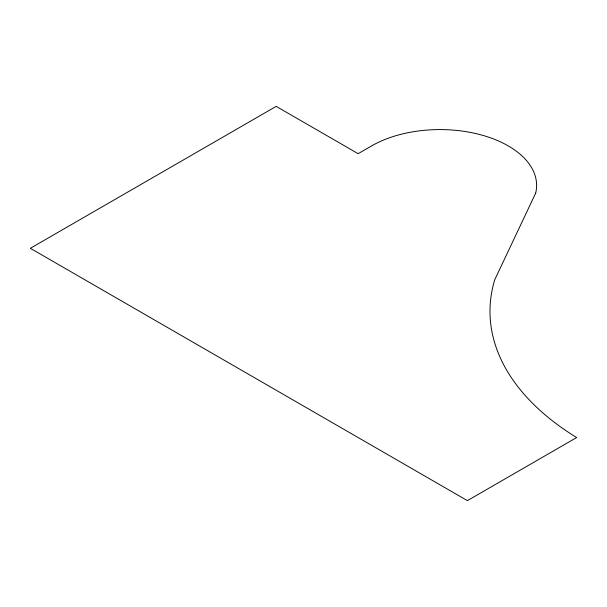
<?xml version="1.0" encoding="UTF-8"?>
<svg xmlns="http://www.w3.org/2000/svg" width="607" height="607" viewBox="0 0 607 607"><rect width="100%" height="100%" fill="white"/><g stroke="black" fill="none" stroke-linecap="round" stroke-linejoin="round"><path stroke-width="0.91" d="M535.678 193.109L494.705 279.842A318.834 184.08 0 0 0 576.65 437.548L467.39 500.631L30.35 248.301L276.185 106.369L358.13 153.685L371.492 145.968A96.68 55.814 0 0 1 482.975 135.414A96.68 55.814 0 0 1 535.678 193.109"/></g></svg>
